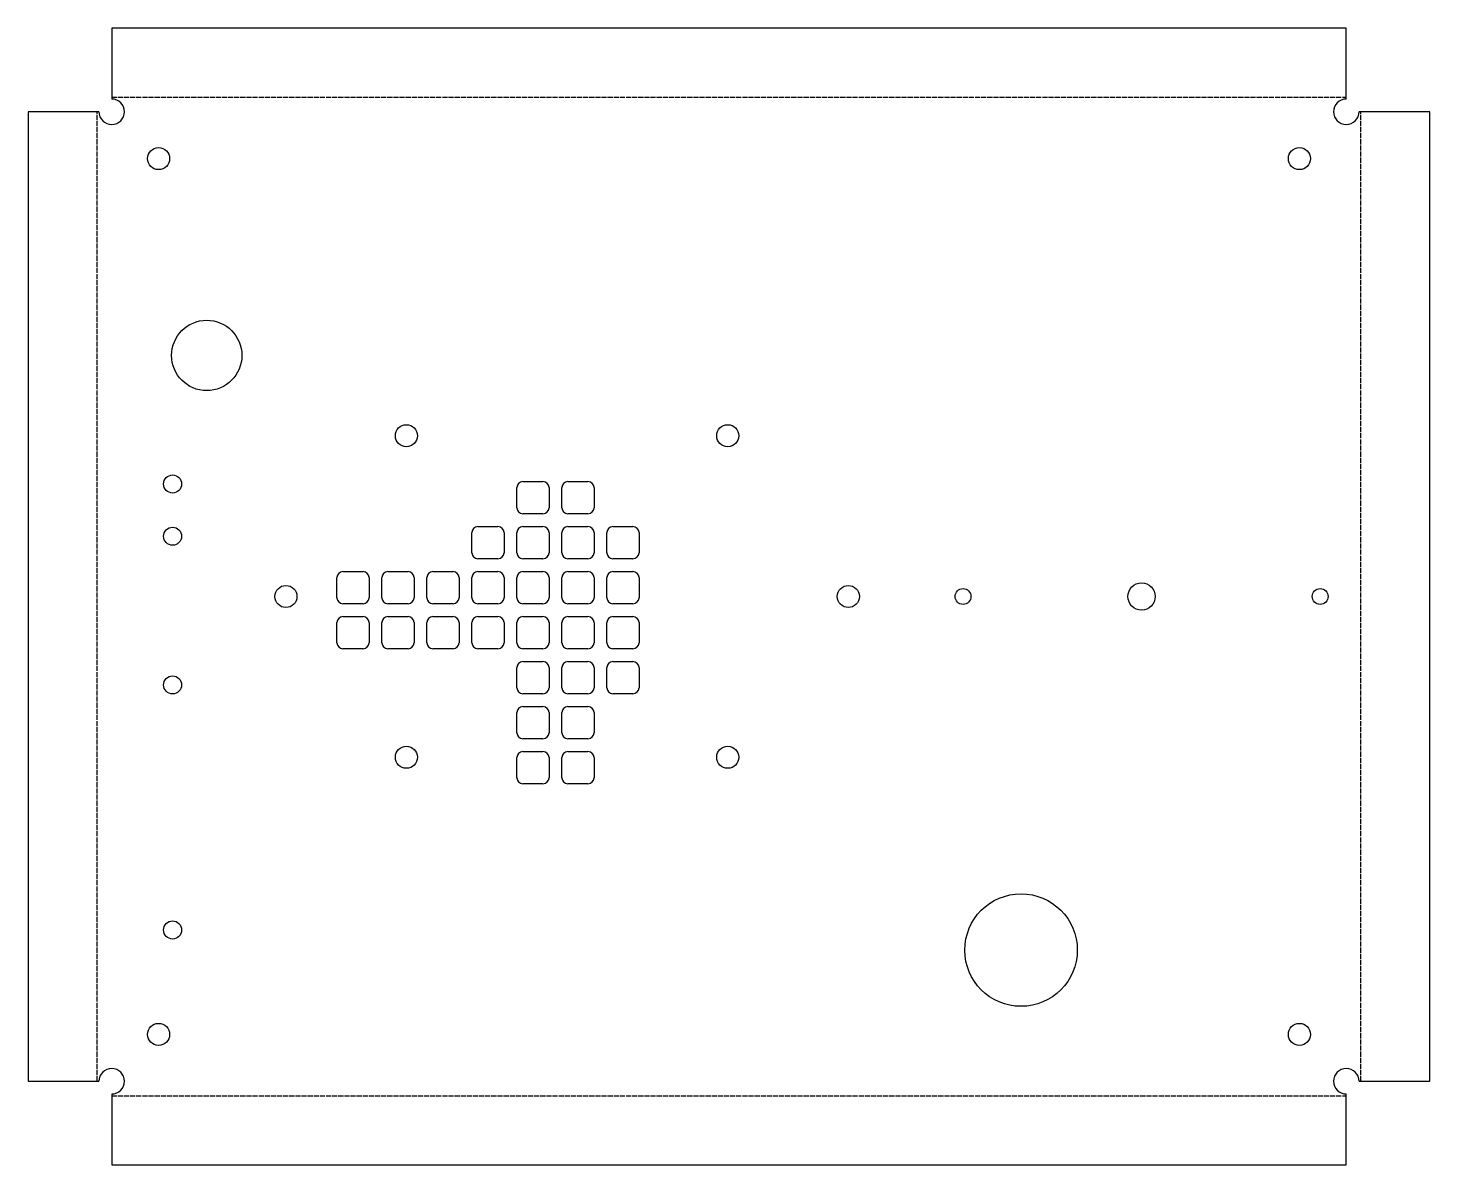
# Model space of a CAD drawing. Header units: millimetres. Extents: x -14 to 334, y -14 to 268.
import ezdxf

# ---------------------------------------------------------------- set-up
doc = ezdxf.new("R2010")
doc.units = ezdxf.units.MM
doc.linetypes.add('DASHED', pattern=[1.524, 1.27, -0.254])
doc.layers.add('BEND', color=1, linetype='DASHED')

msp = doc.modelspace()

# ---------------------------------------------------------------- linework, layer by layer
at = {"layer": 'BEND', "linetype": 'DASHED'}
for p, q in [((6.35, 251.24), (313.65, 251.24)), ((2.76, 6.35), (2.76, 247.65)), ((317.24, 6.35), (317.24, 247.65)), ((6.35, 2.76), (313.65, 2.76))]:
    msp.add_line(p, q, dxfattribs=at)
at = {"layer": 'CUT'}
for p, q in [((313.65, 268.48), (6.35, 268.48)), ((6.35, 268.48), (6.35, 250.82)), ((313.65, 250.82), (313.65, 268.48)), ((3.17, 247.65), (-14.48, 247.65)), ((-14.48, 247.65), (-14.48, 6.35)), ((334.48, 247.65), (316.82, 247.65)), ((334.48, 6.35), (334.48, 247.65)), ((107.2, 149.1), (107.2, 154.1)), ((108.7, 155.6), (113.7, 155.6)), ((115.2, 154.1), (115.2, 149.1)), ((118.4, 149.1), (118.4, 154.1)), ((119.9, 155.6), (124.9, 155.6)), ((126.4, 154.1), (126.4, 149.1)), ((113.7, 147.6), (108.7, 147.6)), ((124.9, 147.6), (119.9, 147.6)), ((97.5, 144.4), (102.5, 144.4)), ((108.7, 144.4), (113.7, 144.4)), ((119.9, 144.4), (124.9, 144.4)), ((131.1, 144.4), (136.1, 144.4)), ((96, 137.9), (96, 142.9)), ((104, 142.9), (104, 137.9)), ((107.2, 137.9), (107.2, 142.9)), ((115.2, 142.9), (115.2, 137.9)), ((118.4, 137.9), (118.4, 142.9)), ((126.4, 142.9), (126.4, 137.9)), ((129.6, 137.9), (129.6, 142.9)), ((137.6, 142.9), (137.6, 137.9)), ((102.5, 136.4), (97.5, 136.4)), ((113.7, 136.4), (108.7, 136.4)), ((124.9, 136.4), (119.9, 136.4)), ((136.1, 136.4), (131.1, 136.4)), ((63.9, 133.2), (68.9, 133.2)), ((75.1, 133.2), (80.1, 133.2)), ((86.3, 133.2), (91.3, 133.2)), ((97.5, 133.2), (102.5, 133.2)), ((108.7, 133.2), (113.7, 133.2)), ((119.9, 133.2), (124.9, 133.2)), ((131.1, 133.2), (136.1, 133.2)), ((62.4, 126.7), (62.4, 131.7)), ((70.4, 131.7), (70.4, 126.7)), ((73.6, 126.7), (73.6, 131.7)), ((81.6, 131.7), (81.6, 126.7)), ((84.8, 126.7), (84.8, 131.7)), ((92.8, 131.7), (92.8, 126.7)), ((96, 126.7), (96, 131.7)), ((104, 131.7), (104, 126.7)), ((107.2, 126.7), (107.2, 131.7)), ((115.2, 131.7), (115.2, 126.7)), ((118.4, 126.7), (118.4, 131.7)), ((126.4, 131.7), (126.4, 126.7)), ((129.6, 126.7), (129.6, 131.7)), ((137.6, 131.7), (137.6, 126.7)), ((68.9, 125.2), (63.9, 125.2)), ((80.1, 125.2), (75.1, 125.2)), ((91.3, 125.2), (86.3, 125.2)), ((102.5, 125.2), (97.5, 125.2)), ((113.7, 125.2), (108.7, 125.2)), ((124.9, 125.2), (119.9, 125.2)), ((136.1, 125.2), (131.1, 125.2)), ((62.4, 115.5), (62.4, 120.5)), ((63.9, 122), (68.9, 122)), ((70.4, 120.5), (70.4, 115.5)), ((73.6, 115.5), (73.6, 120.5)), ((75.1, 122), (80.1, 122)), ((81.6, 120.5), (81.6, 115.5)), ((84.8, 115.5), (84.8, 120.5)), ((86.3, 122), (91.3, 122)), ((92.8, 120.5), (92.8, 115.5)), ((96, 115.5), (96, 120.5)), ((97.5, 122), (102.5, 122)), ((104, 120.5), (104, 115.5)), ((107.2, 115.5), (107.2, 120.5)), ((108.7, 122), (113.7, 122)), ((115.2, 120.5), (115.2, 115.5)), ((118.4, 115.5), (118.4, 120.5)), ((119.9, 122), (124.9, 122)), ((126.4, 120.5), (126.4, 115.5)), ((129.6, 115.5), (129.6, 120.5)), ((131.1, 122), (136.1, 122)), ((137.6, 120.5), (137.6, 115.5)), ((68.9, 114), (63.9, 114)), ((80.1, 114), (75.1, 114)), ((91.3, 114), (86.3, 114)), ((102.5, 114), (97.5, 114)), ((113.7, 114), (108.7, 114)), ((124.9, 114), (119.9, 114)), ((136.1, 114), (131.1, 114)), ((107.2, 104.3), (107.2, 109.3)), ((108.7, 110.8), (113.7, 110.8)), ((115.2, 109.3), (115.2, 104.3)), ((118.4, 104.3), (118.4, 109.3)), ((119.9, 110.8), (124.9, 110.8)), ((126.4, 109.3), (126.4, 104.3)), ((129.6, 104.3), (129.6, 109.3)), ((131.1, 110.8), (136.1, 110.8)), ((137.6, 109.3), (137.6, 104.3)), ((113.7, 102.8), (108.7, 102.8)), ((124.9, 102.8), (119.9, 102.8)), ((136.1, 102.8), (131.1, 102.8)), ((107.2, 93.1), (107.2, 98.1)), ((108.7, 99.6), (113.7, 99.6)), ((115.2, 98.1), (115.2, 93.1)), ((118.4, 93.1), (118.4, 98.1)), ((119.9, 99.6), (124.9, 99.6)), ((126.4, 98.1), (126.4, 93.1)), ((113.7, 91.6), (108.7, 91.6)), ((124.9, 91.6), (119.9, 91.6)), ((108.7, 88.4), (113.7, 88.4)), ((119.9, 88.4), (124.9, 88.4)), ((107.2, 81.9), (107.2, 86.9)), ((115.2, 86.9), (115.2, 81.9)), ((118.4, 81.9), (118.4, 86.9)), ((126.4, 86.9), (126.4, 81.9)), ((113.7, 80.4), (108.7, 80.4)), ((124.9, 80.4), (119.9, 80.4)), ((-14.48, 6.35), (3.17, 6.35)), ((316.82, 6.35), (334.48, 6.35)), ((6.35, 3.17), (6.35, -14.48)), ((313.65, -14.48), (313.65, 3.17)), ((6.35, -14.48), (313.65, -14.48))]:
    msp.add_line(p, q, dxfattribs=at)
for centre, radius in [((18, 236), 2.75), ((302, 236), 2.75), ((30, 187), 8.75), ((79.7, 167), 2.75), ((159.7, 167), 2.75), ((21.5, 155), 2.25), ((21.5, 142), 2.25), ((49.7, 127), 2.75), ((189.7, 127), 2.75), ((262.7, 127), 3.4), ((218.25, 127), 1.98), ((307.15, 127), 1.98), ((21.5, 105), 2.25), ((79.7, 87), 2.75), ((159.7, 87), 2.75), ((232.7, 39), 14), ((21.5, 44), 2.25), ((18, 18), 2.75), ((302, 18), 2.75)]:
    msp.add_circle(centre, radius, dxfattribs=at)
for centre, radius, start, end in [((6.35, 247.65), 3.17, -180, 90), ((313.65, 247.65), 3.17, 90, 360), ((108.7, 154.1), 1.5, 90, 180), ((113.7, 154.1), 1.5, 0, 90), ((119.9, 154.1), 1.5, 90, 180), ((124.9, 154.1), 1.5, 0, 90), ((108.7, 149.1), 1.5, 180, 270), ((113.7, 149.1), 1.5, -90, 0), ((119.9, 149.1), 1.5, 180, 270), ((124.9, 149.1), 1.5, -90, 0), ((97.5, 142.9), 1.5, 90, 180), ((102.5, 142.9), 1.5, 0, 90), ((108.7, 142.9), 1.5, 90, 180), ((113.7, 142.9), 1.5, 0, 90), ((119.9, 142.9), 1.5, 90, 180), ((124.9, 142.9), 1.5, 0, 90), ((131.1, 142.9), 1.5, 90, 180), ((136.1, 142.9), 1.5, 0, 90), ((97.5, 137.9), 1.5, 180, 270), ((102.5, 137.9), 1.5, -90, 0), ((108.7, 137.9), 1.5, 180, 270), ((113.7, 137.9), 1.5, -90, 0), ((119.9, 137.9), 1.5, 180, 270), ((124.9, 137.9), 1.5, -90, 0), ((131.1, 137.9), 1.5, 180, 270), ((136.1, 137.9), 1.5, -90, 0), ((63.9, 131.7), 1.5, 90, 180), ((68.9, 131.7), 1.5, 0, 90), ((75.1, 131.7), 1.5, 90, 180), ((80.1, 131.7), 1.5, 0, 90), ((86.3, 131.7), 1.5, 90, 180), ((91.3, 131.7), 1.5, 0, 90), ((97.5, 131.7), 1.5, 90, 180), ((102.5, 131.7), 1.5, 0, 90), ((108.7, 131.7), 1.5, 90, 180), ((113.7, 131.7), 1.5, 0, 90), ((119.9, 131.7), 1.5, 90, 180), ((124.9, 131.7), 1.5, 0, 90), ((131.1, 131.7), 1.5, 90, 180), ((136.1, 131.7), 1.5, 0, 90), ((63.9, 126.7), 1.5, 180, 270), ((68.9, 126.7), 1.5, -90, 0), ((75.1, 126.7), 1.5, 180, 270), ((80.1, 126.7), 1.5, -90, 0), ((86.3, 126.7), 1.5, 180, 270), ((91.3, 126.7), 1.5, -90, 0), ((97.5, 126.7), 1.5, 180, 270), ((102.5, 126.7), 1.5, -90, 0), ((108.7, 126.7), 1.5, 180, 270), ((113.7, 126.7), 1.5, -90, 0), ((119.9, 126.7), 1.5, 180, 270), ((124.9, 126.7), 1.5, -90, 0), ((131.1, 126.7), 1.5, 180, 270), ((136.1, 126.7), 1.5, -90, 0), ((63.9, 120.5), 1.5, 90, 180), ((68.9, 120.5), 1.5, 0, 90), ((75.1, 120.5), 1.5, 90, 180), ((80.1, 120.5), 1.5, 0, 90), ((86.3, 120.5), 1.5, 90, 180), ((91.3, 120.5), 1.5, 0, 90), ((97.5, 120.5), 1.5, 90, 180), ((102.5, 120.5), 1.5, 0, 90), ((108.7, 120.5), 1.5, 90, 180), ((113.7, 120.5), 1.5, 0, 90), ((119.9, 120.5), 1.5, 90, 180), ((124.9, 120.5), 1.5, 0, 90), ((131.1, 120.5), 1.5, 90, 180), ((136.1, 120.5), 1.5, 0, 90), ((63.9, 115.5), 1.5, 180, 270), ((68.9, 115.5), 1.5, -90, 0), ((75.1, 115.5), 1.5, 180, 270), ((80.1, 115.5), 1.5, -90, 0), ((86.3, 115.5), 1.5, 180, 270), ((91.3, 115.5), 1.5, -90, 0), ((97.5, 115.5), 1.5, 180, 270), ((102.5, 115.5), 1.5, -90, 0), ((108.7, 115.5), 1.5, 180, 270), ((113.7, 115.5), 1.5, -90, 0), ((119.9, 115.5), 1.5, 180, 270), ((124.9, 115.5), 1.5, -90, 0), ((131.1, 115.5), 1.5, 180, 270), ((136.1, 115.5), 1.5, -90, 0), ((108.7, 109.3), 1.5, 90, 180), ((113.7, 109.3), 1.5, 0, 90), ((119.9, 109.3), 1.5, 90, 180), ((124.9, 109.3), 1.5, 0, 90), ((131.1, 109.3), 1.5, 90, 180), ((136.1, 109.3), 1.5, 0, 90), ((108.7, 104.3), 1.5, 180, 270), ((113.7, 104.3), 1.5, -90, 0), ((119.9, 104.3), 1.5, 180, 270), ((124.9, 104.3), 1.5, -90, 0), ((131.1, 104.3), 1.5, 180, 270), ((136.1, 104.3), 1.5, -90, 0), ((108.7, 98.1), 1.5, 90, 180), ((113.7, 98.1), 1.5, 0, 90), ((119.9, 98.1), 1.5, 90, 180), ((124.9, 98.1), 1.5, 0, 90), ((108.7, 93.1), 1.5, 180, 270), ((113.7, 93.1), 1.5, -90, 0), ((119.9, 93.1), 1.5, 180, 270), ((124.9, 93.1), 1.5, -90, 0), ((108.7, 86.9), 1.5, 90, 180), ((113.7, 86.9), 1.5, 0, 90), ((119.9, 86.9), 1.5, 90, 180), ((124.9, 86.9), 1.5, 0, 90), ((108.7, 81.9), 1.5, 180, 270), ((113.7, 81.9), 1.5, -90, 0), ((119.9, 81.9), 1.5, 180, 270), ((124.9, 81.9), 1.5, -90, 0), ((6.35, 6.35), 3.17, -90, 180), ((313.65, 6.35), 3.17, 0, 270)]:
    msp.add_arc(centre, radius, start, end, dxfattribs=at)

doc.saveas('drawing.dxf')
